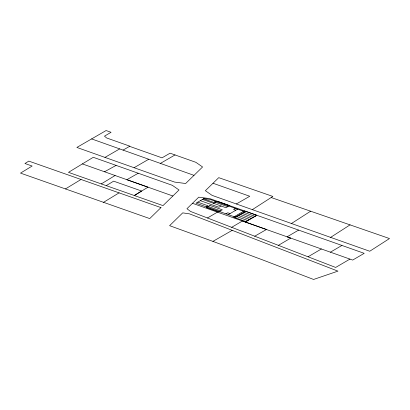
<?xml version="1.0" encoding="UTF-8"?>
<svg xmlns="http://www.w3.org/2000/svg" width="410" height="410" viewBox="0 0 410 410"><rect width="100%" height="100%" fill="white"/><g stroke="black" fill="none" stroke-linecap="round" stroke-linejoin="round"><path stroke-width="0.61" d="M349.935 259.094L335.667 267.448L190.588 211.468L186.945 208.726L198.732 197.179L209.766 198.599L364.198 253.339L352.682 260.068L287.108 236.826L298.618 230.092M252.35 209.638L272.87 196.436L218.735 177.663L205.364 190.706L212.067 195.36L369.728 251.243L389.5 238.548L271.179 197.523M330.614 237.38L350.058 224.875M291.469 223.501L310.621 211.201M82.374 163.913L93.27 157.302L172.349 185.33L179.021 189.979L163.001 205.615L68.47 172.364L82.374 163.913L172.866 195.99M101.285 183.905L115.087 175.506M65.462 188.923L81.021 179.472M106.251 185.653L113.637 181.164L141.67 191.039L134.296 195.519L148.01 187.18L126.874 179.688L138.232 173.24M103.54 202.32L119.1 192.864M231.676 227.319L242.438 220.99L266.444 229.503L254.702 236.206M207.465 217.976L217.438 212.134M278.385 245.344L290.726 238.107L192.48 203.293M308.048 256.788L321.394 248.978M228.288 214.63L237.646 209.161M245.308 222.01L256.824 215.281L244.442 210.894L233.556 217.167L245.944 221.554L256.824 215.281M330.409 252.176L341.925 245.441M123.061 150.106L129.852 146.175L106.626 137.955L104.478 136.166L111.054 132.297L106.098 130.544L76.87 147.441L174.609 182.081L185.653 183.506L202.581 166.972L195.877 162.319L170.073 153.186L162.022 157.84L129.56 146.339M104.965 157.399L119.669 148.902M134.075 167.716L148.738 159.249M160.392 163.395L175.029 154.944M206.153 206.784L207.926 205.758L197.758 202.156M215.588 201.346L213.733 202.412L203.565 198.809M213.569 203.329L217.197 201.238L229.585 205.625L225.956 207.716L202.519 199.414M221.092 205.994L218.919 207.25L200.341 200.669M225.966 213.805L227.745 212.78L230.051 213.6M235.407 208.362L233.546 209.433L235.806 210.238M236.344 203.965L249.751 196.267L213.01 183.244M212.923 241.387L262.59 259.889L313.588 279.456L337.948 271.133L189.548 213.871L182.711 212.862L169.602 225.669L212.923 241.387L232.219 230.338M104.504 171.759L116.112 165.399M215.383 202.284L227.77 206.671M242.628 211.939L255.01 216.326M240.813 212.985L253.195 217.372M238.999 214.03L251.386 218.417M237.185 215.076L249.572 219.463M208.126 206.466L220.513 210.853M235.371 216.121L247.758 220.508M91.62 138.913L193.997 175.357M160.976 207.598L149.727 218.581L20.5 173.107L32.139 166.04L24.933 163.508L28.823 161.109L160.976 207.598M203.924 198.604L195.98 203.181L235.791 217.29L245.226 211.847L210.094 199.398L203.924 198.604M209.94 205.42L206.312 207.511L218.699 211.898L222.328 209.807L209.94 205.42"/></g></svg>
